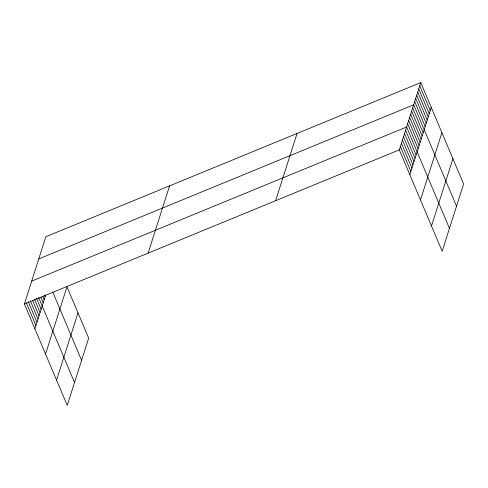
<?xml version="1.0" encoding="UTF-8"?>
<svg xmlns="http://www.w3.org/2000/svg" width="488" height="488" viewBox="0 0 488 488"><rect width="100%" height="100%" fill="white"/><g stroke="black" fill="none" stroke-linecap="round" stroke-linejoin="round"><path stroke-width="0.73" d="M45.549 354.056L66.984 286.81L88.663 338.141L67.234 405.388L24.4 303.981L45.829 236.741L420.766 82.612L463.6 184.019L442.171 251.259L399.337 149.859L420.766 82.612M34.874 328.772L45.591 295.13M56.553 380.103L77.989 312.857M148.126 253.126L169.562 185.879M275.604 200.721L297.039 133.474M409.804 174.649L431.24 107.403M420.485 199.934L441.915 132.687M431.49 225.981L452.919 158.734M38.759 258.927L413.696 104.804L456.53 206.21M31.69 281.118L406.62 126.996L449.454 228.396M24.4 303.981L399.337 149.859M419.753 85.784L430.227 110.575M418.747 88.956L429.22 113.747M417.734 92.128L428.208 116.913M416.728 95.294L427.195 120.085M415.715 98.466L426.189 123.257M414.702 101.638L425.176 126.429M412.683 107.976L423.157 132.767M411.671 111.148L422.144 135.939M410.664 114.314L421.132 139.104M409.652 117.486L420.125 142.276M408.645 120.658L419.113 145.448M407.632 123.824L418.106 148.614M405.583 130.266L416.05 155.056M404.54 133.529L415.014 158.319M403.497 136.792L413.97 161.583M402.46 140.062L412.927 164.852M401.417 143.326L411.89 168.116M400.373 146.595L410.847 171.386M52.789 292.147L81.594 360.333M44.609 295.02L45.189 296.399M42.724 296.125L44.176 299.571M40.84 297.229L43.17 302.737M38.668 297.649L74.518 382.519M36.466 298.156L41.12 309.178M34.55 299.358L40.077 312.442M32.635 300.559L39.034 315.712M30.433 301.072L37.997 318.975M28.225 301.584L36.954 322.239M26.315 302.786L35.911 325.508"/></g></svg>
